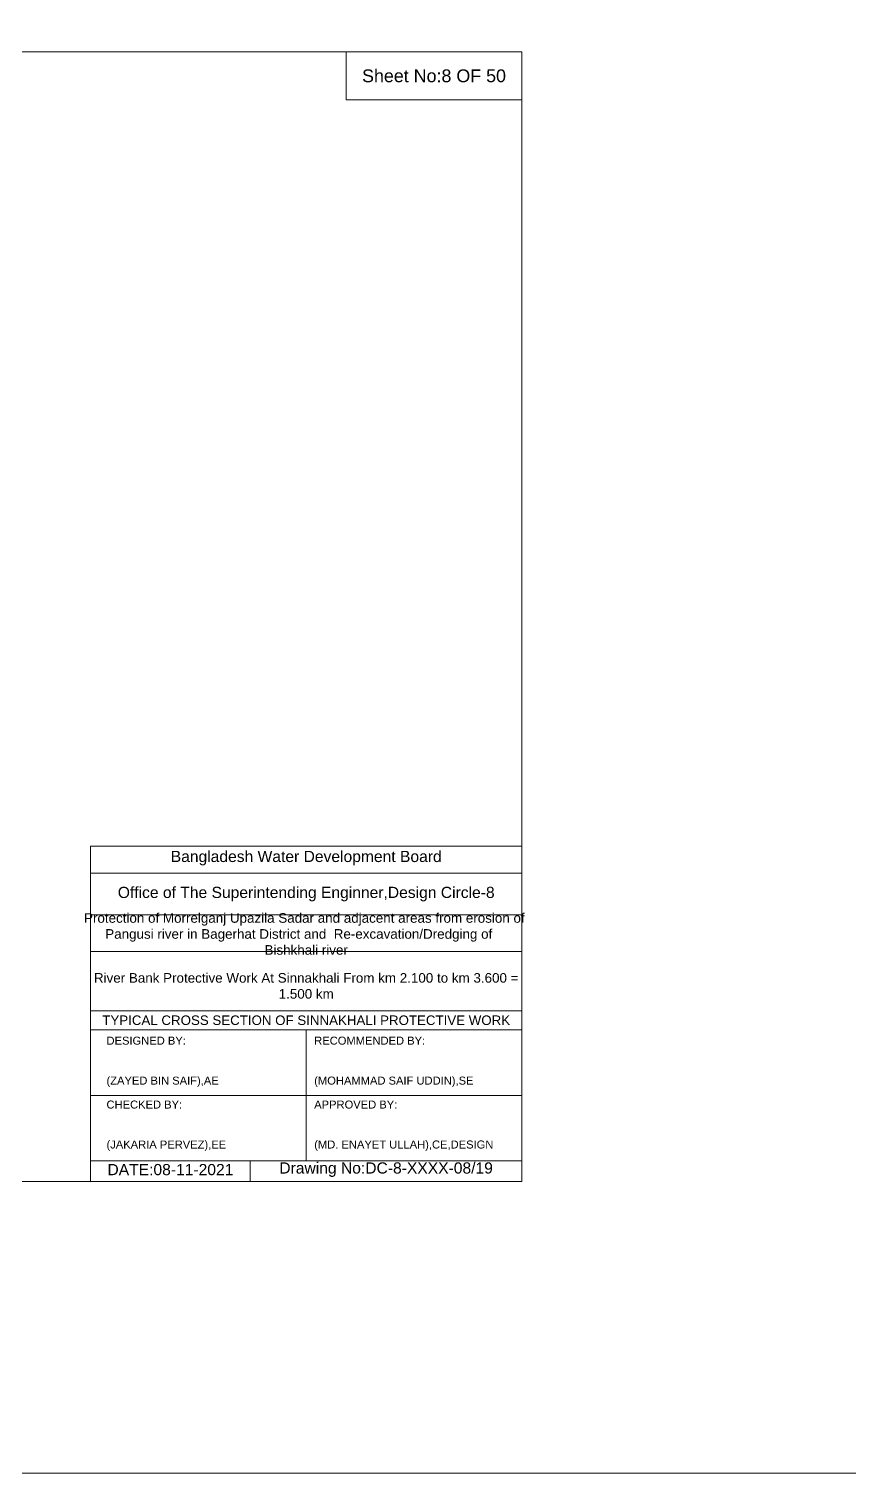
# Model space of a CAD drawing. Header units: inches. Extents: x 66615 to 414904, y -29123 to 90068.
# Drawn here: x 211475 to 216609, y 23560 to 32599 of the extents above; entities that cross this region are included whole.
import ezdxf

# ---------------------------------------------------------------- set-up
doc = ezdxf.new("R2010")
doc.units = ezdxf.units.IN
doc.header["$LTSCALE"] = 7
doc.header["$MEASUREMENT"] = 0
doc.layers.add('Cross Section Labels', color=7, linetype='Continuous', lineweight=9)
doc.layers.add('Long Section Labels', color=7, linetype='Continuous', lineweight=9)
doc.styles.get("Standard").update_dxf_attribs({"font": 'arial.ttf'})

msp = doc.modelspace()

# ---------------------------------------------------------------- linework, layer by layer
at = {"layer": 'Cross Section Labels'}
for points in [[(204560.9187, 32454.87399), (214560.9187, 32454.87399), (214560.9187, 25383.87399), (204560.9187, 25383.87399)], [(213460.9187, 32454.87399), (214560.9187, 32454.87399), (214560.9187, 32154.87399), (213460.9187, 32154.87399)]]:
    msp.add_lwpolyline(points, close=True, dxfattribs=at)
for points in [[(211860.9187, 25383.87399), (211860.9187, 27483.87399), (214560.9187, 27483.87399)], [(211860.9187, 27313.87399), (214560.9187, 27313.87399)], [(211860.9187, 27053.87399), (214560.9187, 27053.87399)], [(211860.9187, 26823.87399), (214560.9187, 26823.87399)], [(211860.9187, 26453.87399), (214560.9187, 26453.87399)], [(211860.9187, 26333.87399), (214560.9187, 26333.87399)], [(213210.9187, 26333.87399), (213210.9187, 25513.87399)], [(211860.9187, 25923.87399), (214560.9187, 25923.87399)], [(211860.9187, 25513.87399), (214560.9187, 25513.87399)], [(212860.9187, 25513.87399), (212860.9187, 25383.87399)]]:
    msp.add_lwpolyline(points, dxfattribs=at)
at = {"layer": 'Long Section Labels'}
msp.add_lwpolyline([(98754.29964, 52421.02197), (386086.98462, 52421.02197), (386086.98462, 23559.568), (98754.29964, 23559.568)], close=True, dxfattribs=at)

# ---------------------------------------------------------------- texts
at = {"layer": 'Cross Section Labels', "attachment_point": 5}
for s, insert, char_height in [('Sheet No:8 OF 50', (214010.9187, 32304.87399), 80), ('Bangladesh Water Development Board', (213210.9187, 27408.87399), 70), ('Office of The Superintending Enginner,Design Circle-8', (213210.9187, 27183.87399), 70)]:
    msp.add_mtext(s, dxfattribs=dict(at, insert=insert, char_height=char_height))
at = {"layer": 'Cross Section Labels'}
for s, insert, char_height, width, attachment_point in [('Protection of Morrelganj Upazila Sadar and adjacent areas from erosion of  Pangusi river in Bagerhat District and  Re-excavation/Dredging of     Bishkhali river', (213210.9187, 26933.87399), 60, 2800, 5), ('River Bank Protective Work At Sinnakhali From km 2.100 to km 3.600 = 1.500 km', (213210.9187, 26608.87399), 60, 2700, 5), ('TYPICAL CROSS SECTION OF SINNAKHALI PROTECTIVE WORK', (213210.9187, 26393.87399), 59.5765532, 2800, 5), ('DESIGNED BY:^J^J^J(ZAYED BIN SAIF),AE', (211960.9187, 26133.87399), 50, 1400, 4), ('RECOMMENDED BY:^J^J^J(MOHAMMAD SAIF UDDIN),SE', (213260.9187, 26133.87399), 50, 1400, 4), ('CHECKED BY:^J^J^J(JAKARIA PERVEZ),EE', (211960.9187, 25733.87399), 50, 1400, 4), ('APPROVED BY:^J^J^J(MD. ENAYET ULLAH),CE,DESIGN', (213260.9187, 25733.87399), 50, 1400, 4), ('DATE:08-11-2021', (212360.9187, 25458.87399), 70, 1400, 5), ('Drawing No:DC-8-XXXX-08/19', (213710.9187, 25458.87399), 70, 2200, 5)]:
    msp.add_mtext(s, dxfattribs=dict(at, insert=insert, char_height=char_height, width=width, attachment_point=attachment_point))

doc.saveas('drawing.dxf')
